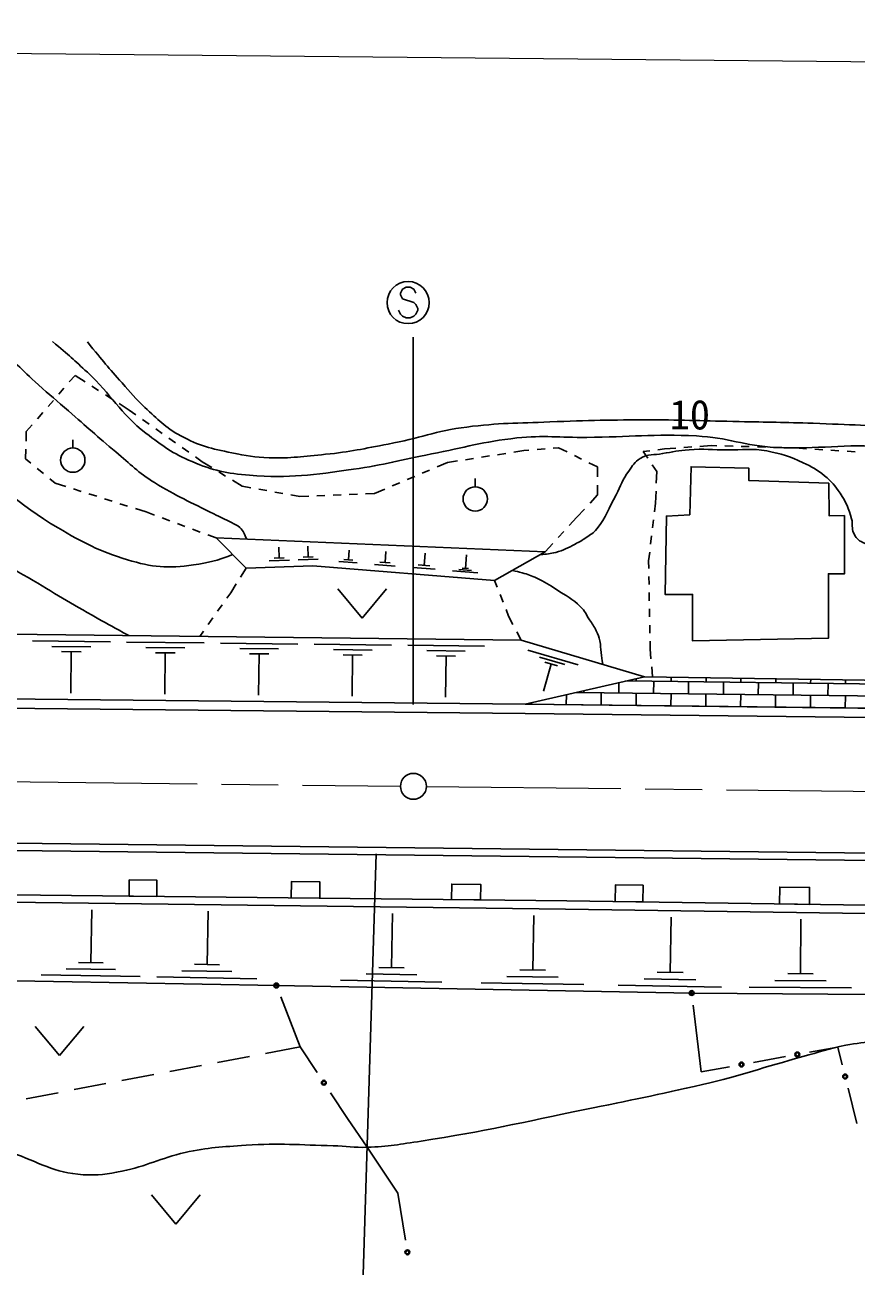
# Model space of a CAD drawing. Units: millimetres, scale not verified. Extents: x 40000 to 680000, y 20000 to 380000.
# Drawn here: x 243694 to 294986, y 260027 to 337146 of the extents above; entities that cross this region are included whole.
import ezdxf
from ezdxf.enums import TextEntityAlignment as Align

# ---------------------------------------------------------------- set-up
doc = ezdxf.new("R2010")
doc.units = ezdxf.units.MM
doc.header["$LTSCALE"] = 1000
doc.linetypes.add('CHAIN', pattern=[18.5, 12, -1.5, 3.5, -1.5])
for name, color, linetype, lineweight in [('M-BGD', 7, 'Continuous', 25), ('M-BMK', 2, 'CHAIN', 13), ('M-BMK-SRVR', 3, 'Continuous', 25), ('M-STR-HTXT', 7, 'Continuous', 13), ('M-STR-STRC', 7, 'Continuous', 25)]:
    doc.layers.add(name, color=color, linetype=linetype, lineweight=lineweight)
doc.styles.add('ＭＳ ゴシック', font='')
doc.styles.get('ＭＳ ゴシック').set_extended_font_data('MS Gothic')

msp = doc.modelspace()

# ---------------------------------------------------------------- linework, layer by layer
at = {"layer": 'M-BGD'}
for p, q in [((246781, 315532), (246425, 315122)), ((246781, 315532), (247393, 315138)), ((246097, 314745), (245769, 314367)), ((247813, 314867), (248234, 314597)), ((245441, 313989), (245113, 313612)), ((248654, 314326), (249075, 314055)), ((244786, 313234), (244458, 312857)), ((249495, 313785), (250107, 313391)), ((250107, 313391), (250526, 313095)), ((244130, 312479), (243774, 312069)), ((250934, 312806), (251342, 312518)), ((243774, 312069), (243758, 311476)), ((251750, 312229), (252159, 311940)), ((252567, 311652), (252975, 311363)), ((243744, 310976), (243728, 310383)), ((246640, 311049), (246640, 311549)), ((253383, 311074), (253792, 310786)), ((273822, 310789), (274439, 310885)), ((274439, 310885), (274762, 310912)), ((275261, 310955), (275759, 310997)), ((276257, 311039), (276580, 311067)), ((276580, 311067), (277115, 310805)), ((281809, 310826), (282214, 310877)), ((282085, 310424), (281809, 310826)), ((282710, 310938), (283114, 310988)), ((283114, 310988), (283809, 311040)), ((284307, 311076), (284806, 311113)), ((285305, 311150), (286000, 311201)), ((286000, 311201), (286348, 311191)), ((286848, 311176), (287347, 311162)), ((287847, 311147), (288347, 311132)), ((288847, 311118), (289347, 311103)), ((289846, 311089), (290346, 311074)), ((290846, 311059), (291194, 311049)), ((291194, 311049), (291878, 311006)), ((292377, 310975), (292876, 310944)), ((293375, 310913), (293874, 310882)), ((294373, 310850), (294872, 310819)), ((243728, 310383), (244061, 310109)), ((254200, 310497), (254618, 310201)), ((254618, 310201), (255208, 309840)), ((269101, 309882), (269746, 310156)), ((269746, 310156), (270363, 310251)), ((270857, 310328), (271351, 310405)), ((271845, 310482), (272339, 310558)), ((272833, 310635), (273327, 310712)), ((277563, 310585), (278012, 310364)), ((278461, 310144), (278995, 309882)), ((244447, 309791), (244832, 309472)), ((255635, 309580), (256062, 309319)), ((267260, 309101), (267720, 309296)), ((268181, 309492), (268641, 309687)), ((278995, 309882), (278995, 309266)), ((282643, 309609), (282367, 310011)), ((282614, 308878), (282643, 309609)), ((245218, 309154), (245551, 308880)), ((245551, 308880), (246208, 308671)), ((246685, 308520), (247161, 308369)), ((256488, 309058), (257079, 308697)), ((257079, 308697), (257625, 308599)), ((258117, 308511), (258610, 308423)), ((265235, 308242), (265879, 308515)), ((266339, 308710), (266800, 308906)), ((271450, 308657), (271450, 309157)), ((278995, 308766), (278995, 308151)), ((247638, 308218), (248115, 308067)), ((248591, 307916), (249068, 307765)), ((259102, 308334), (259594, 308246)), ((260086, 308158), (260633, 308060)), ((260633, 308060), (261185, 308081)), ((261685, 308101), (262184, 308121)), ((262684, 308141), (263184, 308161)), ((263683, 308180), (264183, 308200)), ((264682, 308220), (265235, 308242)), ((278995, 308151), (278528, 307650)), ((282567, 307647), (282595, 308378)), ((249544, 307613), (250021, 307462)), ((250498, 307311), (251155, 307103)), ((251155, 307103), (251679, 306909)), ((278187, 307284), (277720, 306784)), ((282503, 307111), (282567, 307647)), ((252147, 306735), (252616, 306561)), ((253085, 306387), (253554, 306213)), ((277720, 306784), (277245, 306268)), ((282384, 306118), (282444, 306615)), ((254023, 306040), (254492, 305866)), ((254960, 305692), (255484, 305498)), ((275755, 304647), (255484, 305498)), ((255484, 305498), (257327, 303635)), ((276907, 305900), (276568, 305531)), ((282265, 305125), (282325, 305622)), ((259363, 304272), (259340, 304937)), ((261143, 304333), (261120, 304998)), ((263628, 304151), (263677, 304754)), ((265890, 303985), (265945, 304659)), ((272636, 302865), (275755, 304647)), ((276230, 305163), (275755, 304647)), ((282142, 304093), (282206, 304629)), ((259992, 304127), (258745, 304084)), ((259674, 304282), (259051, 304261)), ((261773, 304188), (260525, 304145)), ((261455, 304344), (260832, 304322)), ((264181, 303955), (263051, 304047)), ((263911, 304128), (263346, 304174)), ((266508, 303765), (265244, 303868)), ((266206, 303959), (265574, 304011)), ((268293, 303809), (268354, 304558)), ((270846, 303621), (270914, 304450)), ((282150, 303624), (282142, 304093)), ((256984, 303087), (257327, 303635)), ((268980, 303564), (267575, 303678)), ((268644, 303780), (267942, 303837)), ((271607, 303350), (270052, 303477)), ((271227, 303486), (270449, 303549)), ((271041, 303605), (270652, 303637)), ((282166, 302624), (282158, 303124)), ((256375, 302116), (256718, 302663)), ((262979, 302359), (264479, 300559)), ((264479, 300559), (265979, 302359)), ((272636, 302865), (272794, 302468)), ((256145, 301791), (256375, 302116)), ((272979, 302004), (273164, 301539)), ((282183, 301624), (282175, 302124)), ((255567, 300975), (255856, 301383)), ((273349, 301075), (273507, 300678)), ((282200, 300624), (282192, 301124)), ((254989, 300159), (255278, 300567)), ((273507, 300678), (273777, 300158)), ((282217, 299624), (282208, 300124)), ((254470, 299426), (254700, 299751)), ((274008, 299715), (274278, 299195)), ((244160, 299146), (248954, 299090)), ((245355, 298812), (247752, 298784)), ((245950, 298486), (247149, 298472)), ((246549, 298479), (246520, 295922)), ((249960, 299078), (254741, 299022)), ((251152, 298745), (253542, 298718)), ((255747, 299011), (260516, 298955)), ((256936, 298679), (259320, 298651)), ((261522, 298944), (266279, 298888)), ((262708, 298613), (265086, 298585)), ((267285, 298877), (272028, 298821)), ((268467, 298546), (270839, 298519)), ((274699, 298578), (277806, 297677)), ((282233, 298655), (282225, 299124)), ((282286, 298044), (282233, 298655)), ((251746, 298420), (252941, 298406)), ((252343, 298413), (252314, 295863)), ((257528, 298354), (258721, 298340)), ((258124, 298347), (258095, 295804)), ((263299, 298289), (264488, 298275)), ((263893, 298282), (263864, 295745)), ((269056, 298223), (270242, 298210)), ((269649, 298216), (269620, 295686)), ((275416, 298146), (276969, 297695)), ((276132, 297713), (275652, 296056)), ((275744, 297826), (276521, 297600)), ((282384, 296934), (282330, 297545)), ((283530, 296642), (283533, 296916)), ((280296, 295931), (280304, 296575)), ((308635, 296341), (280740, 296676)), ((281380, 296668), (281382, 296825)), ((282446, 295905), (282455, 296655)), ((284596, 295880), (284605, 296630)), ((285680, 296617), (285683, 296883)), ((286746, 295854), (286755, 296604)), ((287830, 296591), (287833, 296850)), ((288896, 295828), (288905, 296578)), ((289980, 296565), (289983, 296817)), ((291045, 295802), (291054, 296552)), ((292129, 296539), (292132, 296783)), ((293195, 295776), (293204, 296526)), ((294279, 296513), (294282, 296750)), ((277062, 295220), (277070, 295824)), ((317572, 295484), (277667, 295963)), ((278146, 295957), (278148, 296075)), ((279212, 295194), (279221, 295944)), ((281362, 295168), (281371, 295918)), ((283512, 295143), (283521, 295893)), ((285662, 295117), (285671, 295867)), ((287812, 295091), (287821, 295841)), ((289962, 295065), (289971, 295815)), ((292111, 295039), (292120, 295789)), ((294261, 295013), (294270, 295763)), ((303136, 294907), (274593, 295250)), ((274913, 295246), (274914, 295324)), ((275987, 295220), (275988, 295233)), ((278137, 295195), (278137, 295207)), ((280287, 295170), (280287, 295181)), ((282437, 295145), (282437, 295156)), ((284587, 295121), (284587, 295130)), ((286737, 295096), (286737, 295104)), ((288886, 295071), (288887, 295078)), ((291036, 295046), (291036, 295052)), ((293186, 295021), (293186, 295026)), ((247756, 279304), (247815, 282562)), ((254920, 279183), (254979, 282470)), ((266288, 278990), (266348, 282324)), ((274992, 278842), (275053, 282213)), ((283469, 278695), (283531, 282095)), ((291505, 278613), (291530, 281982)), ((248520, 279290), (246993, 279317)), ((255691, 279169), (254150, 279197)), ((250797, 278435), (244687, 278544)), ((249277, 278869), (246222, 278924)), ((257988, 278306), (251824, 278416)), ((256454, 278744), (253372, 278800)), ((267844, 278545), (264717, 278601)), ((267070, 278976), (265507, 279004)), ((276564, 278392), (273404, 278449)), ((275782, 278827), (274202, 278856)), ((284266, 278681), (282672, 278710)), ((292294, 278608), (290715, 278619)), ((269399, 278100), (263147, 278213)), ((278137, 277942), (271816, 278056)), ((286641, 277788), (280266, 277903)), ((285055, 278242), (281868, 278299)), ((294657, 277748), (288340, 277795)), ((293081, 278181), (289923, 278204)), ((259461, 277185), (260662, 274098)), ((284886, 276676), (285382, 272562)), ((244320, 275362), (245820, 273562)), ((245820, 273562), (247320, 275362)), ((258510, 273691), (260662, 274098)), ((260662, 274098), (261707, 272514)), ((292049, 273766), (293796, 274081)), ((293796, 274081), (294070, 272999)), ((255562, 273134), (257527, 273505)), ((288605, 273144), (290573, 273499)), ((249666, 272019), (251632, 272391)), ((252614, 272576), (254579, 272948)), ((285382, 272562), (287129, 272878)), ((246719, 271462), (248684, 271833)), ((294437, 271544), (294984, 269380)), ((243771, 270905), (245736, 271276)), ((262533, 271262), (263578, 269678)), ((263578, 269678), (264788, 267905)), ((264788, 267905), (266676, 265076)), ((251497, 264973), (252997, 263173)), ((252997, 263173), (254497, 264973)), ((266676, 265076), (267148, 262171))]:
    msp.add_line(p, q, dxfattribs=at)
for points in [[(293254, 308874), (288316, 309048), (288316, 309810), (284760, 309894), (284676, 306931), (283236, 306846), (283152, 302020), (284845, 302020), (284845, 299142), (293227, 299311), (293227, 303290), (294221, 303293), (294212, 306880)], [(294212, 306880), (293264, 306868), (293254, 308874)], [(257327, 303635), (261438, 303776), (272636, 302865)], [(230378, 299706), (274278, 299195), (281884, 296941)], [(274535, 295236), (281884, 296941), (306297, 296565), (326509, 294626)], [(210809, 295894), (212049, 295873), (274535, 295236), (303136, 294907), (326509, 294626), (336028, 294487), (338034, 295102)], [(211040, 295318), (212042, 295301), (274529, 294665), (303129, 294335), (326501, 294054), (336110, 293914), (338014, 294498)], [(351101, 282082), (321158, 282471), (277103, 283108), (219827, 283730), (215629, 283842)], [(351620, 281518), (351210, 281673), (321133, 281964), (277007, 282588), (219823, 283322), (215827, 283347)], [(219931, 278434), (236270, 278294), (259189, 277884), (284796, 277421), (312748, 277213), (321830, 280103)]]:
    msp.add_lwpolyline(points, dxfattribs=at)
for points in [[(214694, 286541), (352522, 284948), (352527, 285404), (214699, 286997)], [(250114, 283401), (251815, 283382), (251826, 284384), (250125, 284402)], [(260105, 283292), (261860, 283273), (261871, 284277), (260116, 284296)], [(269987, 283185), (271782, 283165), (271793, 284128), (269998, 284147)], [(280085, 283064), (281785, 283040), (281800, 284075), (280100, 284100)], [(290210, 282918), (292048, 282892), (292063, 283937), (290225, 283964)]]:
    msp.add_lwpolyline(points, close=True, dxfattribs=at)
for centre, radius in [((246640, 310299), 750), ((271450, 307907), 750), ((259189, 277884), 150), ((259189, 277884), 120), ((259189, 277884), 100), ((284796, 277421), 150), ((284796, 277421), 120), ((284796, 277421), 100), ((291311, 273633), 150), ((287867, 273011), 150), ((287867, 273011), 120), ((287867, 273011), 100), ((291311, 273633), 120), ((291311, 273633), 100), ((294254, 272272), 150), ((294254, 272272), 120), ((294254, 272272), 100), ((262120, 271888), 150), ((262120, 271888), 120), ((262120, 271888), 100), ((267269, 261431), 150), ((267269, 261431), 120), ((267269, 261431), 100)]:
    msp.add_circle(centre, radius, dxfattribs=at)
for points, knots in [([(256501, 304470), (255465, 304081), (255047, 303983), (254081, 303840), (252503, 303608), (251533, 303684), (250010, 304156), (248252, 304702), (247310, 305182), (245728, 306122), (243203, 307622), (242073, 308891), (239622, 310509), (236749, 312404), (234910, 313109), (232094, 315088), (230627, 316119), (230115, 316478), (228409, 317826)], [0, 0, 0, 0, 1, 1, 1, 2, 2, 2, 3, 3, 3, 4, 4, 4, 5, 5, 5, 6, 6, 6, 6]), ([(220899, 317440), (222598, 316061), (223082, 315674), (224548, 314632), (226132, 313507), (227086, 312973), (228725, 311930), (230823, 310594), (231982, 309817), (234129, 308561), (237043, 306857), (238741, 306018), (241675, 304349), (242545, 303854), (243022, 303558), (243886, 303051), (245544, 302077), (246454, 301499), (248132, 300559), (248896, 300131), (249142, 299992), (250096, 299477)], [0, 0, 0, 0, 1, 1, 1, 2, 2, 2, 3, 3, 3, 4, 4, 4, 5, 5, 5, 6, 6, 6, 7, 7, 7, 7]), ([(257359, 305419), (257231, 305747), (257183, 305922), (256941, 306139), (256763, 306300), (256625, 306340), (256415, 306455), (256001, 306682), (255748, 306768), (255327, 306981), (253889, 307712), (253052, 308070), (251677, 308912), (250662, 309533), (250210, 310051), (249290, 310807), (248127, 311763), (247515, 312347), (246377, 313334), (245651, 313964), (245230, 314302), (244517, 314948), (243419, 315944), (243080, 316315), (241815, 317615)], [0, 0, 0, 0, 1, 1, 1, 2, 2, 2, 3, 3, 3, 4, 4, 4, 5, 5, 5, 6, 6, 6, 7, 7, 7, 8, 8, 8, 8]), ([(245395, 317615), (246436, 316740), (246717, 316480), (247536, 315720), (249028, 314335), (249536, 313206), (251150, 311965), (252185, 311170), (252790, 310715), (253993, 310210), (255305, 309660), (256119, 309482), (257538, 309368), (260036, 309167), (261461, 309391), (263943, 309736), (265838, 310001), (266871, 310322), (268751, 310684), (270805, 311080), (271936, 311437), (274015, 311667), (275691, 311852), (276645, 311683), (278331, 311702), (280970, 311731), (282451, 311915), (285087, 311790), (287017, 311698), (288053, 311177), (289983, 311085), (292655, 310957), (294164, 311314), (296832, 311123), (298075, 311034), (298758, 310835), (299968, 310538), (301595, 310137), (302445, 309694), (304062, 309251), (306677, 308534), (308184, 308293), (310812, 307625), (312114, 307294), (312904, 307276), (314134, 306736), (314902, 306399), (315344, 306213), (316029, 305730), (316389, 305476), (316565, 305297), (316872, 304981), (317260, 304581), (317375, 304396), (317748, 303853)], [0, 0, 0, 0, 1, 1, 1, 2, 2, 2, 3, 3, 3, 4, 4, 4, 5, 5, 5, 6, 6, 6, 7, 7, 7, 8, 8, 8, 9, 9, 9, 10, 10, 10, 11, 11, 11, 12, 12, 12, 13, 13, 13, 14, 14, 14, 15, 15, 15, 16, 16, 16, 17, 17, 17, 18, 18, 18, 18]), ([(323803, 303934), (323168, 304784), (322960, 305059), (322324, 305693), (321669, 306346), (321285, 306714), (320499, 307202), (319363, 307906), (318591, 308065), (317305, 308430), (315063, 309067), (313740, 309147), (311445, 309553), (309980, 309812), (309145, 309877), (307689, 310185), (305545, 310638), (304438, 311283), (302285, 311694), (300668, 312002), (299748, 312112), (298108, 312255), (295838, 312454), (294560, 312489), (292283, 312571), (290501, 312636), (289503, 312639), (287720, 312677), (285582, 312722), (284384, 312783), (282246, 312782), (279826, 312781), (278469, 312759), (276051, 312659), (274048, 312576), (272916, 312598), (270927, 312343), (269007, 312097), (267987, 311650), (266084, 311290), (264583, 311007), (263744, 310814), (262224, 310659), (260871, 310521), (260109, 310410), (258749, 310448), (257844, 310473), (257336, 310559), (256451, 310746), (255179, 311016), (254437, 311182), (253292, 311799), (252322, 312322), (251895, 312810), (251081, 313554), (250487, 314097), (250217, 314465), (249677, 315063), (248811, 316024), (248547, 316361), (247537, 317590)], [0, 0, 0, 0, 1, 1, 1, 2, 2, 2, 3, 3, 3, 4, 4, 4, 5, 5, 5, 6, 6, 6, 7, 7, 7, 8, 8, 8, 9, 9, 9, 10, 10, 10, 11, 11, 11, 12, 12, 12, 13, 13, 13, 14, 14, 14, 15, 15, 15, 16, 16, 16, 17, 17, 17, 18, 18, 18, 19, 19, 19, 20, 20, 20, 20]), ([(305274, 302942), (304992, 303135), (304907, 303185), (304666, 303332), (304117, 303666), (303801, 303850), (303200, 304080), (302371, 304398), (301859, 304436), (300985, 304595), (300271, 304725), (299866, 304767), (299145, 304845), (298538, 304910), (298193, 304893), (297585, 304954), (297151, 304997), (296911, 305044), (296478, 305094), (296033, 305146), (295742, 305024), (295339, 305219), (295052, 305358), (294910, 305522), (294777, 305812), (294637, 306120), (294749, 306345), (294653, 306670), (294459, 307325), (294332, 307707), (293943, 308268), (293626, 308726), (293416, 308970), (292991, 309329), (292528, 309721), (292216, 309883), (291666, 310140), (290836, 310528), (290336, 310697), (289435, 310865), (288495, 311041), (287943, 310912), (286986, 310928), (286066, 310943), (285549, 311003), (284631, 310943), (283989, 310901), (283635, 310813), (283001, 310702), (282461, 310607), (282098, 310689), (281628, 310405), (281274, 310191), (281151, 309962), (280911, 309625), (280534, 309097), (280442, 308729), (280131, 308159), (279679, 307331), (279542, 306785), (278946, 306053), (278738, 305798), (278562, 305709), (278291, 305523), (278034, 305347), (277881, 305260), (277604, 305118), (277154, 304886), (276903, 304731), (276411, 304611), (276046, 304521), (275891, 304501), (275458, 304477)], [0, 0, 0, 0, 1, 1, 1, 2, 2, 2, 3, 3, 3, 4, 4, 4, 5, 5, 5, 6, 6, 6, 7, 7, 7, 8, 8, 8, 9, 9, 9, 10, 10, 10, 11, 11, 11, 12, 12, 12, 13, 13, 13, 14, 14, 14, 15, 15, 15, 16, 16, 16, 17, 17, 17, 18, 18, 18, 19, 19, 19, 20, 20, 20, 21, 21, 21, 22, 22, 22, 23, 23, 23, 24, 24, 24, 24]), ([(273719, 303484), (274011, 303432), (274098, 303411), (274337, 303347), (274699, 303250), (274903, 303184), (275241, 303020), (275734, 302779), (275996, 302614), (276458, 302318), (277061, 301931), (277444, 301759), (277947, 301249), (278212, 300981), (278290, 300771), (278493, 300454), (278663, 300189), (278780, 300052), (278914, 299768), (279025, 299534), (279074, 299395), (279133, 299144), (279197, 298869), (279176, 298706), (279211, 298426), (279246, 298143), (279260, 298051), (279314, 297703)], [0, 0, 0, 0, 1, 1, 1, 2, 2, 2, 3, 3, 3, 4, 4, 4, 5, 5, 5, 6, 6, 6, 7, 7, 7, 8, 8, 8, 9, 9, 9, 9]), ([(239876, 268722), (241295, 268149), (241689, 268001), (242868, 267583), (244565, 266980), (245474, 266320), (247272, 266216), (248212, 266162), (248751, 266235), (249672, 266429), (251222, 266755), (252016, 267230), (253560, 267583), (255002, 267912), (255844, 267926), (257319, 268031), (259414, 268180), (260596, 268045), (262696, 268000), (263514, 267983), (263970, 267878), (264788, 267905), (266097, 267948), (266824, 268092), (268118, 268289), (272084, 268894), (274273, 269428), (278203, 270233), (281044, 270815), (282641, 271117), (285463, 271782), (287902, 272357), (289226, 272843), (291645, 273499), (292675, 273778), (293238, 274000), (294288, 274197), (295645, 274453), (296431, 274458), (297811, 274501), (299377, 274550), (300260, 274595), (301821, 274471), (303955, 274300), (305117, 273898), (307251, 273726), (310026, 273503), (311591, 273387), (314374, 273468), (315459, 273500), (316068, 273563), (317138, 273742), (317865, 273863), (318245, 274053), (318961, 274228), (319773, 274426), (320231, 274528), (321057, 274653), (321469, 274715), (321703, 274740), (322120, 274744), (322669, 274749), (322881, 274702), (323518, 274592)], [0, 0, 0, 0, 1, 1, 1, 2, 2, 2, 3, 3, 3, 4, 4, 4, 5, 5, 5, 6, 6, 6, 7, 7, 7, 8, 8, 8, 9, 9, 9, 10, 10, 10, 11, 11, 11, 12, 12, 12, 13, 13, 13, 14, 14, 14, 15, 15, 15, 16, 16, 16, 17, 17, 17, 18, 18, 18, 19, 19, 19, 20, 20, 20, 21, 21, 21, 21])]:
    msp.add_open_spline(points, degree=3, knots=knots, dxfattribs=at)
at = {"layer": 'M-BMK'}
for p, q in [((168315, 291332), (266837, 290184)), ((268437, 290166), (366570, 289099))]:
    msp.add_line(p, q, dxfattribs=at)
at = {"layer": 'M-BMK-SRVR'}
msp.add_circle((267637, 290175), 800, dxfattribs=at)
at = {"layer": 'M-STR-HTXT'}
msp.add_line((66296, 337146), (336422, 334485), dxfattribs=at)
at = {"layer": 'M-STR-STRC'}
for p, q in [((266958, 320847), (266839, 320610)), ((267194, 320965), (266958, 320847)), ((267430, 320965), (267194, 320965)), ((267667, 320847), (267430, 320965)), ((267785, 320610), (267667, 320847)), ((266839, 320610), (266839, 320492)), ((266839, 320492), (266958, 320256)), ((266958, 320256), (267667, 320020)), ((266839, 319310), (266721, 319547)), ((266958, 319192), (266839, 319310)), ((267667, 320020), (267785, 319901)), ((267785, 319310), (267667, 319192)), ((267785, 319901), (267903, 319665)), ((267903, 319547), (267785, 319310)), ((267903, 319665), (267903, 319547)), ((267194, 319074), (266958, 319192)), ((267430, 319074), (267194, 319074)), ((267667, 319192), (267430, 319074)), ((267628, 295225), (267628, 317888)), ((265338, 286006), (264548, 260027))]:
    msp.add_line(p, q, dxfattribs=at)
msp.add_circle((267312, 320020), 1300, dxfattribs=at)

# ---------------------------------------------------------------- texts
at = {"layer": 'M-BGD', "style": 'ＭＳ ゴシック'}
msp.add_text('10', height=1833, dxfattribs=at).set_placement((283432, 311642), align=Align.BOTTOM_LEFT)

doc.saveas('drawing.dxf')
